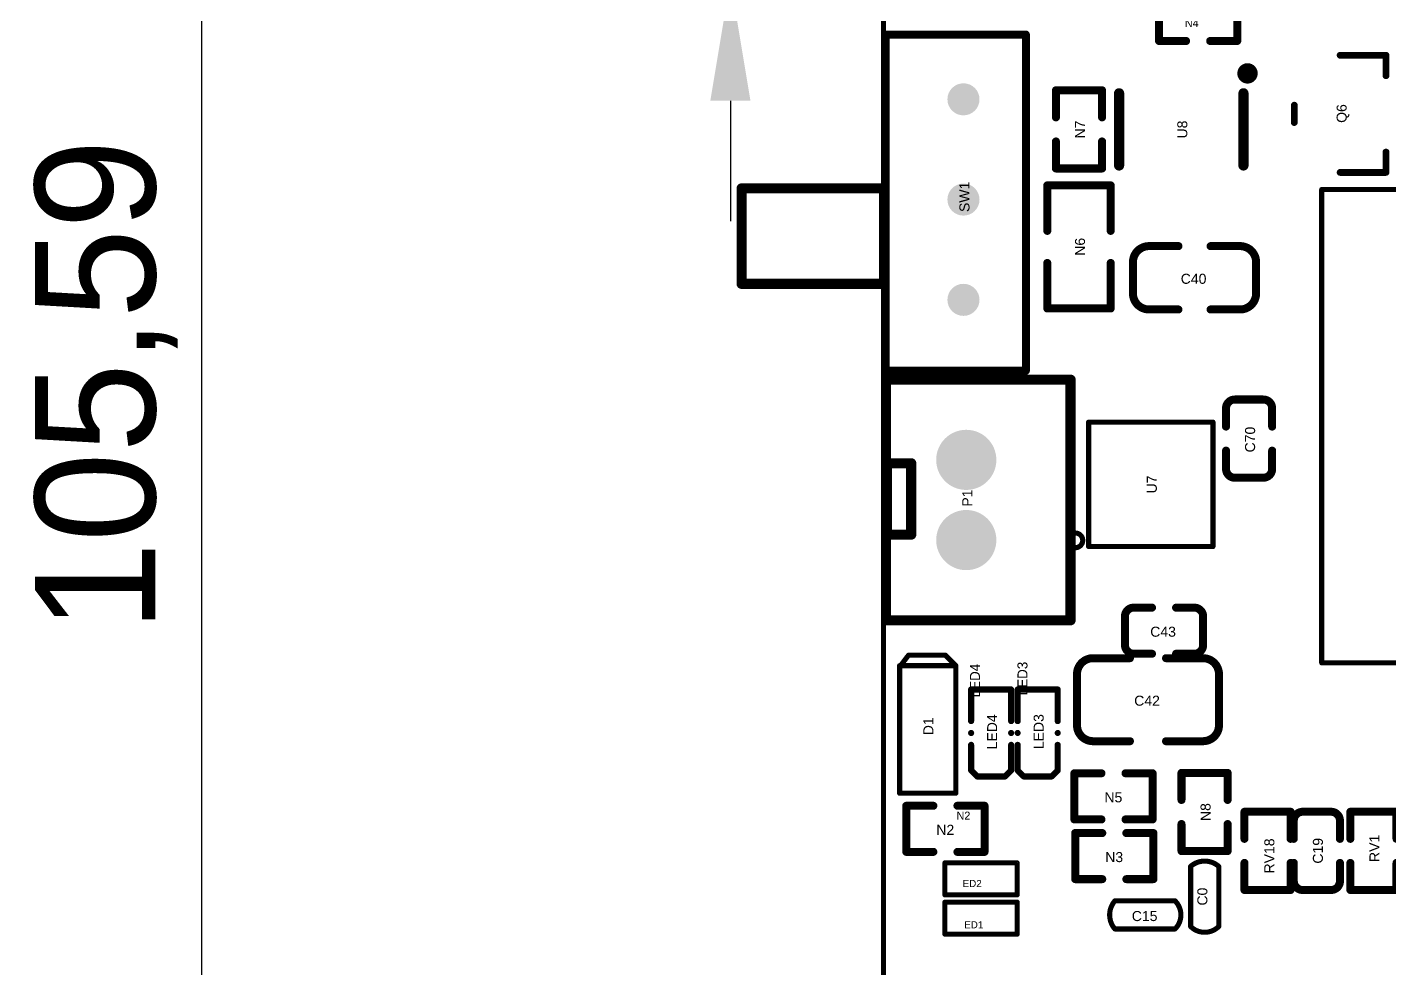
# Model space of a CAD drawing. Header units: millimetres. Extents: x -17 to 54, y -8 to 140.
# Drawn here: x -16.53 to 17.44, y 46.45 to 69.93 of the extents above; entities that cross this region are included whole.
import ezdxf

# ---------------------------------------------------------------- set-up
doc = ezdxf.new("R2010")
doc.units = ezdxf.units.MM
for name, color, linetype in [('KeepOutLayer', 6, 'Continuous'), ('MultiLayer', 9, 'Continuous'), ('PadHoleLayer', 156, 'Continuous'), ('TopOverlay', 2, 'Continuous')]:
    doc.layers.add(name, color=color, linetype=linetype)
doc.styles.add('Arial', font='arial.ttf', dxfattribs={"height": 0.2})
doc.dimstyles.new('ISO-25', dxfattribs={"dimtxt": 3, "dimasz": 3, "dimexe": 1.25, "dimexo": 0.625, "dimtad": 1, "dimtxsty": 'Standard', "dimcen": 2.5, "dimclrd": 3, "dimclre": 3, "dimclrt": 3, "dimadec": 0, "dimazin": 0, "dimtfac": 1, "dimtmove": 0, "dimatfit": 3, "dimfxl": 1, "dimarcsym": 0})

# ---------------------------------------------------------------- blocks, each defined once
blk = doc.blocks.new('SOT_23_6_L2_9_W1_6_P0_95_LS2_8_BR_10')
at = {"layer": 'TopOverlay', "const_width": 0.254}
for points in [[(-0.9, 1.55), (0.9, 1.55)], [(-0.9, -1.55), (0.9, -1.55)]]:
    blk.add_lwpolyline(points, dxfattribs=at)
at = {"layer": 'TopOverlay'}
for points, const_width in [([(-0.963, 1.55, 1), (-0.836, 1.55, 1)], 0.127), ([(0.837, 1.55, 1), (0.964, 1.55, 1)], 0.127), ([(-0.963, -1.55, 1), (-0.836, -1.55, 1)], 0.127), ([(0.837, -1.55, 1), (0.964, -1.55, 1)], 0.127), ([(1.524, -1.651, 1), (1.27, -1.651, 1)], 0.254), ([(1.206, -1.651, 1), (1.333, -1.651, 1)], 0.127), ([(1.46, -1.651, 1), (1.587, -1.651, 1)], 0.127)]:
    blk.add_lwpolyline(points, format="xyb", close=True, dxfattribs=dict(at, const_width=const_width))
blk = doc.blocks.new('DFN_8_11')
at = {"layer": 'TopOverlay'}
for points, const_width in [([(-1.214, 1.88, 1), (-1.58, 1.88, 1)], 0.127), ([(-1.612, 1.88, 1), (-1.548, 1.88, 1)], 0.0635), ([(-1.246, 1.88, 1), (-1.182, 1.88, 1)], 0.0635), ([(-1.582, 1.55, 1), (-1.518, 1.55, 1)], 0.0635), ([(-1.582, 1.55, 1), (-1.518, 1.55, 1)], 0.0635), ([(1.518, 1.55, 1), (1.582, 1.55, 1)], 0.0635), ([(1.518, 1.55, 1), (1.582, 1.55, 1)], 0.0635), ([(-1.582, -1.55, 1), (-1.518, -1.55, 1)], 0.0635), ([(-1.582, -1.55, 1), (-1.518, -1.55, 1)], 0.0635), ([(1.518, -1.55, 1), (1.582, -1.55, 1)], 0.0635), ([(1.518, -1.55, 1), (1.582, -1.55, 1)], 0.0635)]:
    blk.add_lwpolyline(points, format="xyb", close=True, dxfattribs=dict(at, const_width=const_width))
at = {"layer": 'TopOverlay', "const_width": 0.127}
for points in [[(-1.55, 1.55), (1.55, 1.55)], [(-1.55, 1.55), (-1.55, -1.55)], [(1.55, 1.55), (1.55, -1.55)], [(-1.55, -1.55), (1.55, -1.55)]]:
    blk.add_lwpolyline(points, dxfattribs=at)
blk = doc.blocks.new('MICRO_SIM_12')
at = {"layer": 'TopOverlay', "const_width": 0.127}
for points in [[(-5.9, 0), (-5.9, -14.097)], [(-5.9, 0), (5.9, 0)], [(5.9, 0), (5.9, -14.097)], [(5.842, -11.887), (3.734, -13.995)], [(5.842, -11.887), (5.842, -13.995)], [(-5.9, -14.097), (5.9, -14.097)], [(3.734, -13.995), (5.842, -13.995)]]:
    blk.add_lwpolyline(points, dxfattribs=at)
at = {"layer": 'TopOverlay', "const_width": 0.0635}
for points in [[(-5.932, 0, 1), (-5.868, 0, 1)], [(-5.932, 0, 1), (-5.868, 0, 1)], [(5.868, 0, 1), (5.932, 0, 1)], [(5.868, 0, 1), (5.932, 0, 1)], [(5.81, -11.887, 1), (5.874, -11.887, 1)], [(5.81, -11.887, 1), (5.874, -11.887, 1)], [(-5.932, -14.097, 1), (-5.868, -14.097, 1)], [(-5.932, -14.097, 1), (-5.868, -14.097, 1)], [(3.702, -13.995, 1), (3.766, -13.995, 1)], [(3.702, -13.995, 1), (3.766, -13.995, 1)], [(5.81, -13.995, 1), (5.874, -13.995, 1)], [(5.81, -13.995, 1), (5.874, -13.995, 1)], [(5.868, -14.097, 1), (5.932, -14.097, 1)], [(5.868, -14.097, 1), (5.932, -14.097, 1)]]:
    blk.add_lwpolyline(points, format="xyb", close=True, dxfattribs=at)
blk = doc.blocks.new('SK3_3_21')
at = {"layer": 'PadHoleLayer'}
h = blk.add_hatch(color=156, dxfattribs=at)
edge = h.paths.add_edge_path()
edge.add_arc((-2.5, 0), 0.4, 0, 360)
h = blk.add_hatch(color=156, dxfattribs=at)
edge = h.paths.add_edge_path()
edge.add_arc((0, 0), 0.4, 0, 360)
h = blk.add_hatch(color=156, dxfattribs=at)
edge = h.paths.add_edge_path()
edge.add_arc((2.5, 0), 0.4, 0, 360)
at = {"layer": 'TopOverlay'}
for points, const_width in [([(-2.1, 5.53), (-2.1, 1.98)], 0.254), ([(-2.1, 5.53), (0.28, 5.53)], 0.254), ([(0.28, 5.53), (0.28, 1.98)], 0.254), ([(-4.267, 1.94), (4.115, 1.94)], 0.2), ([(-4.267, 1.94), (-4.267, -1.556)], 0.2), ([(-2.1, 1.98), (0.28, 1.98)], 0.254), ([(4.115, 1.94), (4.115, -1.556)], 0.2), ([(-4.267, -1.556), (4.115, -1.556)], 0.2)]:
    blk.add_lwpolyline(points, dxfattribs=dict(at, const_width=const_width))
for points, const_width in [([(-2.164, 5.53, 1), (-2.037, 5.53, 1)], 0.127), ([(-2.164, 5.53, 1), (-2.037, 5.53, 1)], 0.127), ([(0.216, 5.53, 1), (0.343, 5.53, 1)], 0.127), ([(0.216, 5.53, 1), (0.343, 5.53, 1)], 0.127), ([(-4.317, 1.94, 1), (-4.217, 1.94, 1)], 0.1), ([(-4.317, 1.94, 1), (-4.217, 1.94, 1)], 0.1), ([(-2.164, 1.98, 1), (-2.037, 1.98, 1)], 0.127), ([(-2.164, 1.98, 1), (-2.037, 1.98, 1)], 0.127), ([(0.216, 1.98, 1), (0.343, 1.98, 1)], 0.127), ([(0.216, 1.98, 1), (0.343, 1.98, 1)], 0.127), ([(4.065, 1.94, 1), (4.165, 1.94, 1)], 0.1), ([(4.065, 1.94, 1), (4.165, 1.94, 1)], 0.1), ([(-4.317, -1.556, 1), (-4.217, -1.556, 1)], 0.1), ([(-4.317, -1.556, 1), (-4.217, -1.556, 1)], 0.1), ([(4.065, -1.556, 1), (4.165, -1.556, 1)], 0.1), ([(4.065, -1.556, 1), (4.165, -1.556, 1)], 0.1)]:
    blk.add_lwpolyline(points, format="xyb", close=True, dxfattribs=dict(at, const_width=const_width))
blk = doc.blocks.new('LC_0402_R_39')
at = {"layer": 'TopOverlay', "const_width": 0.2}
for points in [[(-0.3, 0.575), (-0.975, 0.575)], [(-0.975, -0.575), (-0.975, 0.575)], [(0.975, 0.575), (0.3, 0.575)], [(0.975, -0.575), (0.975, 0.575)], [(-0.3, -0.575), (-0.975, -0.575)], [(0.975, -0.575), (0.3, -0.575)]]:
    blk.add_lwpolyline(points, dxfattribs=at)
at = {"layer": 'TopOverlay', "const_width": 0.1}
for points in [[(-1.025, 0.575, 1), (-0.925, 0.575, 1)], [(-1.025, 0.575, 1), (-0.925, 0.575, 1)], [(-0.35, 0.575, 1), (-0.25, 0.575, 1)], [(0.25, 0.575, 1), (0.35, 0.575, 1)], [(0.925, 0.575, 1), (1.025, 0.575, 1)], [(0.925, 0.575, 1), (1.025, 0.575, 1)], [(-1.025, -0.575, 1), (-0.925, -0.575, 1)], [(-1.025, -0.575, 1), (-0.925, -0.575, 1)], [(-0.35, -0.575, 1), (-0.25, -0.575, 1)], [(0.25, -0.575, 1), (0.35, -0.575, 1)], [(0.925, -0.575, 1), (1.025, -0.575, 1)], [(0.925, -0.575, 1), (1.025, -0.575, 1)]]:
    blk.add_lwpolyline(points, format="xyb", close=True, dxfattribs=at)
blk = doc.blocks.new('LC_0402_R_45')
at = {"layer": 'TopOverlay', "const_width": 0.2}
for points in [[(-0.3, 0.575), (-0.975, 0.575)], [(-0.975, -0.575), (-0.975, 0.575)], [(0.975, 0.575), (0.3, 0.575)], [(0.975, -0.575), (0.975, 0.575)], [(-0.3, -0.575), (-0.975, -0.575)], [(0.975, -0.575), (0.3, -0.575)]]:
    blk.add_lwpolyline(points, dxfattribs=at)
at = {"layer": 'TopOverlay', "const_width": 0.1}
for points in [[(-1.025, 0.575, 1), (-0.925, 0.575, 1)], [(-1.025, 0.575, 1), (-0.925, 0.575, 1)], [(-0.35, 0.575, 1), (-0.25, 0.575, 1)], [(0.25, 0.575, 1), (0.35, 0.575, 1)], [(0.925, 0.575, 1), (1.025, 0.575, 1)], [(0.925, 0.575, 1), (1.025, 0.575, 1)], [(-1.025, -0.575, 1), (-0.925, -0.575, 1)], [(-1.025, -0.575, 1), (-0.925, -0.575, 1)], [(-0.35, -0.575, 1), (-0.25, -0.575, 1)], [(0.25, -0.575, 1), (0.35, -0.575, 1)], [(0.925, -0.575, 1), (1.025, -0.575, 1)], [(0.925, -0.575, 1), (1.025, -0.575, 1)]]:
    blk.add_lwpolyline(points, format="xyb", close=True, dxfattribs=at)
blk = doc.blocks.new('SOT_23___GDS_68')
at = {"layer": 'TopOverlay', "const_width": 0.17}
for points in [[(-0.95, 1.143), (-1.458, 1.143)], [(-1.458, 0), (-1.458, 1.143)], [(1.463, 1.143), (0.955, 1.143)], [(1.463, 0), (1.463, 1.143)], [(0.218, -1.143), (-0.213, -1.143)]]:
    blk.add_lwpolyline(points, dxfattribs=at)
at = {"layer": 'TopOverlay', "const_width": 0.085}
for points in [[(-1.501, 1.143, 1), (-1.416, 1.143, 1)], [(-1.501, 1.143, 1), (-1.416, 1.143, 1)], [(-0.993, 1.143, 1), (-0.908, 1.143, 1)], [(0.912, 1.143, 1), (0.997, 1.143, 1)], [(1.42, 1.143, 1), (1.505, 1.143, 1)], [(1.42, 1.143, 1), (1.505, 1.143, 1)], [(-1.501, 0, 1), (-1.416, 0, 1)], [(1.42, 0, 1), (1.505, 0, 1)], [(-0.256, -1.143, 1), (-0.171, -1.143, 1)], [(0.176, -1.143, 1), (0.261, -1.143, 1)]]:
    blk.add_lwpolyline(points, format="xyb", close=True, dxfattribs=at)
blk = doc.blocks.new('2PIN_2_0_76')
at = {"layer": 'MultiLayer'}
h = blk.add_hatch(color=9, dxfattribs=at)
edge = h.paths.add_edge_path()
edge.add_arc((-1, 0), 0.75, 0, 360)
h = blk.add_hatch(color=9, dxfattribs=at)
edge = h.paths.add_edge_path()
edge.add_arc((1, 0), 0.75, 0, 360)
at = {"layer": 'PadHoleLayer'}
h = blk.add_hatch(color=156, dxfattribs=at)
edge = h.paths.add_edge_path()
edge.add_arc((-1, 0), 0.445, 0, 360)
h = blk.add_hatch(color=156, dxfattribs=at)
edge = h.paths.add_edge_path()
edge.add_arc((1, 0), 0.445, 0, 360)
at = {"layer": 'TopOverlay', "const_width": 0.254}
for points in [[(-3, -2), (-3, 2.6)], [(3, 2.6), (-3, 2.6)], [(3, -2), (3, 2.6)], [(-0.914, -1.981), (-0.914, -1.372)], [(0.864, -1.372), (-0.914, -1.372)], [(0.864, -1.981), (0.864, -1.372)], [(3, -2), (-3, -2)], [(0.864, -1.981), (-0.914, -1.981)]]:
    blk.add_lwpolyline(points, dxfattribs=at)
at = {"layer": 'TopOverlay', "const_width": 0.127}
for points in [[(-3.063, 2.6, 1), (-2.936, 2.6, 1)], [(-3.063, 2.6, 1), (-2.936, 2.6, 1)], [(2.936, 2.6, 1), (3.063, 2.6, 1)], [(2.936, 2.6, 1), (3.063, 2.6, 1)], [(-0.978, -1.372, 1), (-0.851, -1.372, 1)], [(-0.978, -1.372, 1), (-0.851, -1.372, 1)], [(0.8, -1.372, 1), (0.927, -1.372, 1)], [(0.8, -1.372, 1), (0.927, -1.372, 1)], [(-3.063, -2, 1), (-2.936, -2, 1)], [(-3.063, -2, 1), (-2.936, -2, 1)], [(-0.978, -1.981, 1), (-0.851, -1.981, 1)], [(-0.978, -1.981, 1), (-0.851, -1.981, 1)], [(0.8, -1.981, 1), (0.927, -1.981, 1)], [(0.8, -1.981, 1), (0.927, -1.981, 1)], [(2.936, -2, 1), (3.063, -2, 1)], [(2.936, -2, 1), (3.063, -2, 1)]]:
    blk.add_lwpolyline(points, format="xyb", close=True, dxfattribs=at)
blk = doc.blocks.new('LC_0402_R_77')
at = {"layer": 'TopOverlay', "const_width": 0.2}
for points in [[(-0.975, 0.575), (-0.3, 0.575)], [(-0.975, 0.575), (-0.975, -0.575)], [(0.3, 0.575), (0.975, 0.575)], [(0.975, 0.575), (0.975, -0.575)], [(-0.975, -0.575), (-0.3, -0.575)], [(0.3, -0.575), (0.975, -0.575)]]:
    blk.add_lwpolyline(points, dxfattribs=at)
at = {"layer": 'TopOverlay', "const_width": 0.1}
for points in [[(-1.025, 0.575, 1), (-0.925, 0.575, 1)], [(-1.025, 0.575, 1), (-0.925, 0.575, 1)], [(-0.35, 0.575, 1), (-0.25, 0.575, 1)], [(0.25, 0.575, 1), (0.35, 0.575, 1)], [(0.925, 0.575, 1), (1.025, 0.575, 1)], [(0.925, 0.575, 1), (1.025, 0.575, 1)], [(-1.025, -0.575, 1), (-0.925, -0.575, 1)], [(-1.025, -0.575, 1), (-0.925, -0.575, 1)], [(-0.35, -0.575, 1), (-0.25, -0.575, 1)], [(0.25, -0.575, 1), (0.35, -0.575, 1)], [(0.925, -0.575, 1), (1.025, -0.575, 1)], [(0.925, -0.575, 1), (1.025, -0.575, 1)]]:
    blk.add_lwpolyline(points, format="xyb", close=True, dxfattribs=at)
blk = doc.blocks.new('LC_0402_R_78')
at = {"layer": 'TopOverlay', "const_width": 0.2}
for points in [[(-0.3, 0.575), (-0.975, 0.575)], [(-0.975, -0.575), (-0.975, 0.575)], [(0.975, 0.575), (0.3, 0.575)], [(0.975, -0.575), (0.975, 0.575)], [(-0.3, -0.575), (-0.975, -0.575)], [(0.975, -0.575), (0.3, -0.575)]]:
    blk.add_lwpolyline(points, dxfattribs=at)
at = {"layer": 'TopOverlay', "const_width": 0.1}
for points in [[(-1.025, 0.575, 1), (-0.925, 0.575, 1)], [(-1.025, 0.575, 1), (-0.925, 0.575, 1)], [(-0.35, 0.575, 1), (-0.25, 0.575, 1)], [(0.25, 0.575, 1), (0.35, 0.575, 1)], [(0.925, 0.575, 1), (1.025, 0.575, 1)], [(0.925, 0.575, 1), (1.025, 0.575, 1)], [(-1.025, -0.575, 1), (-0.925, -0.575, 1)], [(-1.025, -0.575, 1), (-0.925, -0.575, 1)], [(-0.35, -0.575, 1), (-0.25, -0.575, 1)], [(0.25, -0.575, 1), (0.35, -0.575, 1)], [(0.925, -0.575, 1), (1.025, -0.575, 1)], [(0.925, -0.575, 1), (1.025, -0.575, 1)]]:
    blk.add_lwpolyline(points, format="xyb", close=True, dxfattribs=at)
blk = doc.blocks.new('LC_0603_R_79')
at = {"layer": 'TopOverlay', "const_width": 0.2}
for points in [[(-1.535, 0.79), (-0.4, 0.79)], [(-1.535, 0.79), (-1.535, -0.79)], [(0.4, 0.79), (1.535, 0.79)], [(1.535, 0.79), (1.535, -0.79)], [(-1.535, -0.79), (-0.4, -0.79)], [(0.4, -0.79), (1.535, -0.79)]]:
    blk.add_lwpolyline(points, dxfattribs=at)
at = {"layer": 'TopOverlay', "const_width": 0.1}
for points in [[(-1.585, 0.79, 1), (-1.485, 0.79, 1)], [(-1.585, 0.79, 1), (-1.485, 0.79, 1)], [(-0.45, 0.79, 1), (-0.35, 0.79, 1)], [(0.35, 0.79, 1), (0.45, 0.79, 1)], [(1.485, 0.79, 1), (1.585, 0.79, 1)], [(1.485, 0.79, 1), (1.585, 0.79, 1)], [(-1.585, -0.79, 1), (-1.485, -0.79, 1)], [(-1.585, -0.79, 1), (-1.485, -0.79, 1)], [(-0.45, -0.79, 1), (-0.35, -0.79, 1)], [(0.35, -0.79, 1), (0.45, -0.79, 1)], [(1.485, -0.79, 1), (1.585, -0.79, 1)], [(1.485, -0.79, 1), (1.585, -0.79, 1)]]:
    blk.add_lwpolyline(points, format="xyb", close=True, dxfattribs=at)
blk = doc.blocks.new('LC_0402_R_80')
at = {"layer": 'TopOverlay', "const_width": 0.2}
for points in [[(-0.3, 0.575), (-0.975, 0.575)], [(-0.975, 0.575), (-0.975, -0.575)], [(0.975, 0.575), (0.3, 0.575)], [(0.975, 0.575), (0.975, -0.575)], [(-0.3, -0.575), (-0.975, -0.575)], [(0.975, -0.575), (0.3, -0.575)]]:
    blk.add_lwpolyline(points, dxfattribs=at)
at = {"layer": 'TopOverlay', "const_width": 0.1}
for points in [[(-1.025, 0.575, 1), (-0.925, 0.575, 1)], [(-1.025, 0.575, 1), (-0.925, 0.575, 1)], [(-0.35, 0.575, 1), (-0.25, 0.575, 1)], [(0.25, 0.575, 1), (0.35, 0.575, 1)], [(0.925, 0.575, 1), (1.025, 0.575, 1)], [(0.925, 0.575, 1), (1.025, 0.575, 1)], [(-1.025, -0.575, 1), (-0.925, -0.575, 1)], [(-1.025, -0.575, 1), (-0.925, -0.575, 1)], [(-0.35, -0.575, 1), (-0.25, -0.575, 1)], [(0.25, -0.575, 1), (0.35, -0.575, 1)], [(0.925, -0.575, 1), (1.025, -0.575, 1)], [(0.925, -0.575, 1), (1.025, -0.575, 1)]]:
    blk.add_lwpolyline(points, format="xyb", close=True, dxfattribs=at)
blk = doc.blocks.new('LC_0402_R_81')
at = {"layer": 'TopOverlay', "const_width": 0.2}
for points in [[(-0.3, 0.575), (-0.975, 0.575)], [(-0.975, 0.575), (-0.975, -0.575)], [(0.975, 0.575), (0.3, 0.575)], [(0.975, 0.575), (0.975, -0.575)], [(-0.3, -0.575), (-0.975, -0.575)], [(0.975, -0.575), (0.3, -0.575)]]:
    blk.add_lwpolyline(points, dxfattribs=at)
at = {"layer": 'TopOverlay', "const_width": 0.1}
for points in [[(-1.025, 0.575, 1), (-0.925, 0.575, 1)], [(-1.025, 0.575, 1), (-0.925, 0.575, 1)], [(-0.35, 0.575, 1), (-0.25, 0.575, 1)], [(0.25, 0.575, 1), (0.35, 0.575, 1)], [(0.925, 0.575, 1), (1.025, 0.575, 1)], [(0.925, 0.575, 1), (1.025, 0.575, 1)], [(-1.025, -0.575, 1), (-0.925, -0.575, 1)], [(-1.025, -0.575, 1), (-0.925, -0.575, 1)], [(-0.35, -0.575, 1), (-0.25, -0.575, 1)], [(0.25, -0.575, 1), (0.35, -0.575, 1)], [(0.925, -0.575, 1), (1.025, -0.575, 1)], [(0.925, -0.575, 1), (1.025, -0.575, 1)]]:
    blk.add_lwpolyline(points, format="xyb", close=True, dxfattribs=at)
at = {"layer": 'TopOverlay'}
blk.add_text('N4', height=0.2, rotation=180, dxfattribs=at).set_placement((0.33, 0.229))
blk = doc.blocks.new('LC_0402_R_82')
at = {"layer": 'TopOverlay', "const_width": 0.2}
for points in [[(-0.3, 0.575), (-0.975, 0.575)], [(-0.975, 0.575), (-0.975, -0.575)], [(0.975, 0.575), (0.3, 0.575)], [(0.975, 0.575), (0.975, -0.575)], [(-0.3, -0.575), (-0.975, -0.575)], [(0.975, -0.575), (0.3, -0.575)]]:
    blk.add_lwpolyline(points, dxfattribs=at)
at = {"layer": 'TopOverlay', "const_width": 0.1}
for points in [[(-1.025, 0.575, 1), (-0.925, 0.575, 1)], [(-1.025, 0.575, 1), (-0.925, 0.575, 1)], [(-0.35, 0.575, 1), (-0.25, 0.575, 1)], [(0.25, 0.575, 1), (0.35, 0.575, 1)], [(0.925, 0.575, 1), (1.025, 0.575, 1)], [(0.925, 0.575, 1), (1.025, 0.575, 1)], [(-1.025, -0.575, 1), (-0.925, -0.575, 1)], [(-1.025, -0.575, 1), (-0.925, -0.575, 1)], [(-0.35, -0.575, 1), (-0.25, -0.575, 1)], [(0.25, -0.575, 1), (0.35, -0.575, 1)], [(0.925, -0.575, 1), (1.025, -0.575, 1)], [(0.925, -0.575, 1), (1.025, -0.575, 1)]]:
    blk.add_lwpolyline(points, format="xyb", close=True, dxfattribs=at)
blk = doc.blocks.new('LC_0402_R_83')
at = {"layer": 'TopOverlay', "const_width": 0.2}
for points in [[(-0.3, 0.575), (-0.975, 0.575)], [(-0.975, 0.575), (-0.975, -0.575)], [(0.975, 0.575), (0.3, 0.575)], [(0.975, 0.575), (0.975, -0.575)], [(-0.3, -0.575), (-0.975, -0.575)], [(0.975, -0.575), (0.3, -0.575)]]:
    blk.add_lwpolyline(points, dxfattribs=at)
at = {"layer": 'TopOverlay', "const_width": 0.1}
for points in [[(-1.025, 0.575, 1), (-0.925, 0.575, 1)], [(-1.025, 0.575, 1), (-0.925, 0.575, 1)], [(-0.35, 0.575, 1), (-0.25, 0.575, 1)], [(0.25, 0.575, 1), (0.35, 0.575, 1)], [(0.925, 0.575, 1), (1.025, 0.575, 1)], [(0.925, 0.575, 1), (1.025, 0.575, 1)], [(-1.025, -0.575, 1), (-0.925, -0.575, 1)], [(-1.025, -0.575, 1), (-0.925, -0.575, 1)], [(-0.35, -0.575, 1), (-0.25, -0.575, 1)], [(0.25, -0.575, 1), (0.35, -0.575, 1)], [(0.925, -0.575, 1), (1.025, -0.575, 1)], [(0.925, -0.575, 1), (1.025, -0.575, 1)]]:
    blk.add_lwpolyline(points, format="xyb", close=True, dxfattribs=at)
at = {"layer": 'TopOverlay'}
blk.add_text('N2', height=0.2, rotation=180, dxfattribs=at).set_placement((-0.279, -0.229))
blk = doc.blocks.new('LED0402_RD_88')
at = {"layer": 'TopOverlay', "const_width": 0.152}
for points in [[(-0.933, 0.499), (-1.085, 0.346)], [(-1.085, 0.346), (-1.085, -0.346)], [(-0.933, 0.499), (-0.296, 0.499)], [(0.296, 0.499), (1.085, 0.499)], [(1.085, 0.499), (1.085, -0.499)], [(-1.085, -0.346), (-0.933, -0.499)], [(-0.933, -0.499), (-0.296, -0.499)], [(0.296, -0.499), (1.085, -0.499)]]:
    blk.add_lwpolyline(points, dxfattribs=at)
at = {"layer": 'TopOverlay'}
for points, const_width in [([(-1.123, 0.346, 1), (-1.047, 0.346, 1)], 0.0762), ([(-1.123, 0.346, 1), (-1.047, 0.346, 1)], 0.0762), ([(-0.971, 0.499, 1), (-0.895, 0.499, 1)], 0.0762), ([(-0.971, 0.499, 1), (-0.895, 0.499, 1)], 0.0762), ([(-0.334, 0.499, 1), (-0.258, 0.499, 1)], 0.0762), ([(0.038, 0.499, 1), (-0.038, 0.499, 1)], 0.0762), ([(-0.057, 0.499, 1), (-0.019, 0.499, 1)], 0.0381), ([(0.019, 0.499, 1), (0.057, 0.499, 1)], 0.0381), ([(0.258, 0.499, 1), (0.334, 0.499, 1)], 0.0762), ([(1.047, 0.499, 1), (1.123, 0.499, 1)], 0.0762), ([(1.047, 0.499, 1), (1.123, 0.499, 1)], 0.0762), ([(-1.123, -0.346, 1), (-1.047, -0.346, 1)], 0.0762), ([(-1.123, -0.346, 1), (-1.047, -0.346, 1)], 0.0762), ([(-0.971, -0.499, 1), (-0.895, -0.499, 1)], 0.0762), ([(-0.971, -0.499, 1), (-0.895, -0.499, 1)], 0.0762), ([(-0.334, -0.499, 1), (-0.258, -0.499, 1)], 0.0762), ([(0.038, -0.499, 1), (-0.038, -0.499, 1)], 0.0762), ([(-0.057, -0.499, 1), (-0.019, -0.499, 1)], 0.0381), ([(0.019, -0.499, 1), (0.057, -0.499, 1)], 0.0381), ([(0.258, -0.499, 1), (0.334, -0.499, 1)], 0.0762), ([(1.047, -0.499, 1), (1.123, -0.499, 1)], 0.0762), ([(1.047, -0.499, 1), (1.123, -0.499, 1)], 0.0762)]:
    blk.add_lwpolyline(points, format="xyb", close=True, dxfattribs=dict(at, const_width=const_width))
blk.add_text('LED4', height=0.25, dxfattribs=at).set_placement((0.889, 0.279))
blk = doc.blocks.new('LED0402_RD_89')
at = {"layer": 'TopOverlay', "const_width": 0.152}
for points in [[(-0.933, 0.499), (-1.085, 0.346)], [(-1.085, 0.346), (-1.085, -0.346)], [(-0.933, 0.499), (-0.296, 0.499)], [(0.296, 0.499), (1.085, 0.499)], [(1.085, 0.499), (1.085, -0.499)], [(-1.085, -0.346), (-0.933, -0.499)], [(-0.933, -0.499), (-0.296, -0.499)], [(0.296, -0.499), (1.085, -0.499)]]:
    blk.add_lwpolyline(points, dxfattribs=at)
at = {"layer": 'TopOverlay'}
for points, const_width in [([(-1.123, 0.346, 1), (-1.047, 0.346, 1)], 0.0762), ([(-1.123, 0.346, 1), (-1.047, 0.346, 1)], 0.0762), ([(-0.971, 0.499, 1), (-0.895, 0.499, 1)], 0.0762), ([(-0.971, 0.499, 1), (-0.895, 0.499, 1)], 0.0762), ([(-0.334, 0.499, 1), (-0.258, 0.499, 1)], 0.0762), ([(0.038, 0.499, 1), (-0.038, 0.499, 1)], 0.0762), ([(-0.057, 0.499, 1), (-0.019, 0.499, 1)], 0.0381), ([(0.019, 0.499, 1), (0.057, 0.499, 1)], 0.0381), ([(0.258, 0.499, 1), (0.334, 0.499, 1)], 0.0762), ([(1.047, 0.499, 1), (1.123, 0.499, 1)], 0.0762), ([(1.047, 0.499, 1), (1.123, 0.499, 1)], 0.0762), ([(-1.123, -0.346, 1), (-1.047, -0.346, 1)], 0.0762), ([(-1.123, -0.346, 1), (-1.047, -0.346, 1)], 0.0762), ([(-0.971, -0.499, 1), (-0.895, -0.499, 1)], 0.0762), ([(-0.971, -0.499, 1), (-0.895, -0.499, 1)], 0.0762), ([(-0.334, -0.499, 1), (-0.258, -0.499, 1)], 0.0762), ([(0.038, -0.499, 1), (-0.038, -0.499, 1)], 0.0762), ([(-0.057, -0.499, 1), (-0.019, -0.499, 1)], 0.0381), ([(0.019, -0.499, 1), (0.057, -0.499, 1)], 0.0381), ([(0.258, -0.499, 1), (0.334, -0.499, 1)], 0.0762), ([(1.047, -0.499, 1), (1.123, -0.499, 1)], 0.0762), ([(1.047, -0.499, 1), (1.123, -0.499, 1)], 0.0762)]:
    blk.add_lwpolyline(points, format="xyb", close=True, dxfattribs=dict(at, const_width=const_width))
blk.add_text('LED3', height=0.25, dxfattribs=at).set_placement((0.94, 0.254))
blk = doc.blocks.new('R0402_101')
at = {"layer": 'TopOverlay', "const_width": 0.127}
for points in [[(-0.898, 0.408), (-0.898, -0.392)], [(0.902, 0.408), (-0.898, 0.408)], [(0.902, 0.408), (0.902, -0.392)], [(0.902, -0.392), (-0.898, -0.392)]]:
    blk.add_lwpolyline(points, dxfattribs=at)
at = {"layer": 'TopOverlay', "const_width": 0.0635}
for points in [[(-0.93, 0.408, 1), (-0.867, 0.408, 1)], [(-0.93, 0.408, 1), (-0.867, 0.408, 1)], [(0.87, 0.408, 1), (0.933, 0.408, 1)], [(0.87, 0.408, 1), (0.933, 0.408, 1)], [(-0.93, -0.392, 1), (-0.867, -0.392, 1)], [(-0.93, -0.392, 1), (-0.867, -0.392, 1)], [(0.87, -0.392, 1), (0.933, -0.392, 1)], [(0.87, -0.392, 1), (0.933, -0.392, 1)]]:
    blk.add_lwpolyline(points, format="xyb", close=True, dxfattribs=at)
blk = doc.blocks.new('R0402_102')
at = {"layer": 'TopOverlay', "const_width": 0.127}
for points in [[(-0.898, 0.408), (-0.898, -0.392)], [(0.902, 0.408), (-0.898, 0.408)], [(0.902, 0.408), (0.902, -0.392)], [(0.902, -0.392), (-0.898, -0.392)]]:
    blk.add_lwpolyline(points, dxfattribs=at)
at = {"layer": 'TopOverlay', "const_width": 0.0635}
for points in [[(-0.93, 0.408, 1), (-0.867, 0.408, 1)], [(-0.93, 0.408, 1), (-0.867, 0.408, 1)], [(0.87, 0.408, 1), (0.933, 0.408, 1)], [(0.87, 0.408, 1), (0.933, 0.408, 1)], [(-0.93, -0.392, 1), (-0.867, -0.392, 1)], [(-0.93, -0.392, 1), (-0.867, -0.392, 1)], [(0.87, -0.392, 1), (0.933, -0.392, 1)], [(0.87, -0.392, 1), (0.933, -0.392, 1)]]:
    blk.add_lwpolyline(points, format="xyb", close=True, dxfattribs=at)
blk = doc.blocks.new('SOD323_113')
at = {"layer": 'TopOverlay', "const_width": 0.127}
for points in [[(-1.612, 0.691), (-1.612, -0.709)], [(-1.612, 0.691), (1.538, 0.691)], [(1.538, 0.691), (1.828, 0.471)], [(1.568, 0.693), (1.568, -0.699)], [(1.828, 0.471), (1.828, -0.449)], [(-1.612, -0.709), (1.568, -0.709)], [(1.828, -0.449), (1.568, -0.709)]]:
    blk.add_lwpolyline(points, dxfattribs=at)
at = {"layer": 'TopOverlay', "const_width": 0.0635}
for points in [[(-1.644, 0.691, 1), (-1.58, 0.691, 1)], [(-1.644, 0.691, 1), (-1.58, 0.691, 1)], [(1.506, 0.691, 1), (1.57, 0.691, 1)], [(1.506, 0.691, 1), (1.57, 0.691, 1)], [(1.536, 0.693, 1), (1.6, 0.693, 1)], [(1.796, 0.471, 1), (1.86, 0.471, 1)], [(1.796, 0.471, 1), (1.86, 0.471, 1)], [(-1.644, -0.709, 1), (-1.58, -0.709, 1)], [(-1.644, -0.709, 1), (-1.58, -0.709, 1)], [(1.536, -0.699, 1), (1.6, -0.699, 1)], [(1.536, -0.709, 1), (1.6, -0.709, 1)], [(1.536, -0.709, 1), (1.6, -0.709, 1)], [(1.796, -0.449, 1), (1.86, -0.449, 1)], [(1.796, -0.449, 1), (1.86, -0.449, 1)]]:
    blk.add_lwpolyline(points, format="xyb", close=True, dxfattribs=at)
blk = doc.blocks.new('LC_0402_C_131')
at = {"layer": 'TopOverlay', "const_width": 0.2}
for points in [[(-0.975, 0.355, -0.414214), (-0.755, 0.575)], [(0.755, 0.575, -0.414214), (0.975, 0.355)], [(-0.755, -0.575, -0.414214), (-0.975, -0.355)], [(0.975, -0.355, -0.414214), (0.755, -0.575)]]:
    blk.add_lwpolyline(points, format="xyb", dxfattribs=at)
for points in [[(-0.975, -0.355), (-0.975, 0.355)], [(-0.3, 0.575), (-0.755, 0.575)], [(0.755, 0.575), (0.3, 0.575)], [(0.975, -0.355), (0.975, 0.355)], [(-0.3, -0.575), (-0.755, -0.575)], [(0.755, -0.575), (0.3, -0.575)]]:
    blk.add_lwpolyline(points, dxfattribs=at)
at = {"layer": 'TopOverlay', "const_width": 0.1}
for points in [[(-1.025, 0.355, 1), (-0.925, 0.355, 1)], [(-1.025, 0.355, 1), (-0.925, 0.355, 1)], [(-0.805, 0.575, 1), (-0.705, 0.575, 1)], [(-0.805, 0.575, 1), (-0.705, 0.575, 1)], [(-0.35, 0.575, 1), (-0.25, 0.575, 1)], [(0.25, 0.575, 1), (0.35, 0.575, 1)], [(0.705, 0.575, 1), (0.805, 0.575, 1)], [(0.705, 0.575, 1), (0.805, 0.575, 1)], [(0.925, 0.355, 1), (1.025, 0.355, 1)], [(0.925, 0.355, 1), (1.025, 0.355, 1)], [(-1.025, -0.355, 1), (-0.925, -0.355, 1)], [(-1.025, -0.355, 1), (-0.925, -0.355, 1)], [(0.925, -0.355, 1), (1.025, -0.355, 1)], [(0.925, -0.355, 1), (1.025, -0.355, 1)], [(-0.805, -0.575, 1), (-0.705, -0.575, 1)], [(-0.805, -0.575, 1), (-0.705, -0.575, 1)], [(-0.35, -0.575, 1), (-0.25, -0.575, 1)], [(0.25, -0.575, 1), (0.35, -0.575, 1)], [(0.705, -0.575, 1), (0.805, -0.575, 1)], [(0.705, -0.575, 1), (0.805, -0.575, 1)]]:
    blk.add_lwpolyline(points, format="xyb", close=True, dxfattribs=at)
blk = doc.blocks.new('LC_0402_C_155')
at = {"layer": 'TopOverlay', "const_width": 0.2}
for points in [[(-0.975, 0.355, -0.414214), (-0.755, 0.575)], [(0.755, 0.575, -0.414214), (0.975, 0.355)], [(-0.755, -0.575, -0.414214), (-0.975, -0.355)], [(0.975, -0.355, -0.414214), (0.755, -0.575)]]:
    blk.add_lwpolyline(points, format="xyb", dxfattribs=at)
for points in [[(-0.975, 0.355), (-0.975, -0.355)], [(-0.3, 0.575), (-0.755, 0.575)], [(0.755, 0.575), (0.3, 0.575)], [(0.975, 0.355), (0.975, -0.355)], [(-0.3, -0.575), (-0.755, -0.575)], [(0.755, -0.575), (0.3, -0.575)]]:
    blk.add_lwpolyline(points, dxfattribs=at)
at = {"layer": 'TopOverlay', "const_width": 0.1}
for points in [[(-1.025, 0.355, 1), (-0.925, 0.355, 1)], [(-1.025, 0.355, 1), (-0.925, 0.355, 1)], [(-0.805, 0.575, 1), (-0.705, 0.575, 1)], [(-0.805, 0.575, 1), (-0.705, 0.575, 1)], [(-0.35, 0.575, 1), (-0.25, 0.575, 1)], [(0.25, 0.575, 1), (0.35, 0.575, 1)], [(0.705, 0.575, 1), (0.805, 0.575, 1)], [(0.705, 0.575, 1), (0.805, 0.575, 1)], [(0.925, 0.355, 1), (1.025, 0.355, 1)], [(0.925, 0.355, 1), (1.025, 0.355, 1)], [(-1.025, -0.355, 1), (-0.925, -0.355, 1)], [(-1.025, -0.355, 1), (-0.925, -0.355, 1)], [(0.925, -0.355, 1), (1.025, -0.355, 1)], [(0.925, -0.355, 1), (1.025, -0.355, 1)], [(-0.805, -0.575, 1), (-0.705, -0.575, 1)], [(-0.805, -0.575, 1), (-0.705, -0.575, 1)], [(-0.35, -0.575, 1), (-0.25, -0.575, 1)], [(0.25, -0.575, 1), (0.35, -0.575, 1)], [(0.705, -0.575, 1), (0.805, -0.575, 1)], [(0.705, -0.575, 1), (0.805, -0.575, 1)]]:
    blk.add_lwpolyline(points, format="xyb", close=True, dxfattribs=at)
blk = doc.blocks.new('LC_0805_C_156')
at = {"layer": 'TopOverlay', "const_width": 0.2}
for points in [[(-1.77, 0.635, -0.414214), (-1.37, 1.035)], [(1.37, 1.035, -0.414214), (1.77, 0.635)], [(-1.37, -1.035, -0.413192), (-1.77, -0.635)], [(1.77, -0.635, -0.414214), (1.37, -1.035)]]:
    blk.add_lwpolyline(points, format="xyb", dxfattribs=at)
for points in [[(-0.45, 1.035), (-1.37, 1.035)], [(1.37, 1.035), (0.45, 1.035)], [(-1.77, -0.635), (-1.77, 0.635)], [(1.77, 0.635), (1.77, -0.635)], [(-0.45, -1.035), (-1.37, -1.035)], [(1.37, -1.035), (0.45, -1.035)]]:
    blk.add_lwpolyline(points, dxfattribs=at)
at = {"layer": 'TopOverlay', "const_width": 0.1}
for points in [[(-1.42, 1.035, 1), (-1.32, 1.035, 1)], [(-1.42, 1.035, 1), (-1.32, 1.035, 1)], [(-0.5, 1.035, 1), (-0.4, 1.035, 1)], [(0.4, 1.035, 1), (0.5, 1.035, 1)], [(1.32, 1.035, 1), (1.42, 1.035, 1)], [(1.32, 1.035, 1), (1.42, 1.035, 1)], [(-1.82, 0.635, 1), (-1.72, 0.635, 1)], [(-1.82, 0.635, 1), (-1.72, 0.635, 1)], [(1.72, 0.635, 1), (1.82, 0.635, 1)], [(1.72, 0.635, 1), (1.82, 0.635, 1)], [(-1.82, -0.635, 1), (-1.72, -0.635, 1)], [(-1.82, -0.635, 1), (-1.72, -0.635, 1)], [(1.72, -0.635, 1), (1.82, -0.635, 1)], [(1.72, -0.635, 1), (1.82, -0.635, 1)], [(-1.42, -1.035, 1), (-1.32, -1.035, 1)], [(-1.42, -1.035, 1), (-1.32, -1.035, 1)], [(-0.5, -1.035, 1), (-0.4, -1.035, 1)], [(0.4, -1.035, 1), (0.5, -1.035, 1)], [(1.32, -1.035, 1), (1.42, -1.035, 1)], [(1.32, -1.035, 1), (1.42, -1.035, 1)]]:
    blk.add_lwpolyline(points, format="xyb", close=True, dxfattribs=at)
blk = doc.blocks.new('LC_0603_C_158')
at = {"layer": 'TopOverlay', "const_width": 0.2}
for points in [[(-1.535, 0.39, -0.414214), (-1.135, 0.79)], [(1.135, 0.79, -0.413192), (1.535, 0.39)], [(-1.135, -0.79, -0.414214), (-1.535, -0.39)], [(1.535, -0.39, -0.413192), (1.135, -0.79)]]:
    blk.add_lwpolyline(points, format="xyb", dxfattribs=at)
for points in [[(-0.4, 0.79), (-1.135, 0.79)], [(1.135, 0.79), (0.4, 0.79)], [(-1.535, 0.39), (-1.535, -0.39)], [(1.535, -0.39), (1.535, 0.39)], [(-0.4, -0.79), (-1.135, -0.79)], [(1.135, -0.79), (0.4, -0.79)]]:
    blk.add_lwpolyline(points, dxfattribs=at)
at = {"layer": 'TopOverlay', "const_width": 0.1}
for points in [[(-1.185, 0.79, 1), (-1.085, 0.79, 1)], [(-1.185, 0.79, 1), (-1.085, 0.79, 1)], [(-0.45, 0.79, 1), (-0.35, 0.79, 1)], [(0.35, 0.79, 1), (0.45, 0.79, 1)], [(1.085, 0.79, 1), (1.185, 0.79, 1)], [(1.085, 0.79, 1), (1.185, 0.79, 1)], [(-1.585, 0.39, 1), (-1.485, 0.39, 1)], [(-1.585, 0.39, 1), (-1.485, 0.39, 1)], [(1.485, 0.39, 1), (1.585, 0.39, 1)], [(1.485, 0.39, 1), (1.585, 0.39, 1)], [(-1.585, -0.39, 1), (-1.485, -0.39, 1)], [(-1.585, -0.39, 1), (-1.485, -0.39, 1)], [(1.485, -0.39, 1), (1.585, -0.39, 1)], [(1.485, -0.39, 1), (1.585, -0.39, 1)], [(-1.185, -0.79, 1), (-1.085, -0.79, 1)], [(-1.185, -0.79, 1), (-1.085, -0.79, 1)], [(-0.45, -0.79, 1), (-0.35, -0.79, 1)], [(0.35, -0.79, 1), (0.45, -0.79, 1)], [(1.085, -0.79, 1), (1.185, -0.79, 1)], [(1.085, -0.79, 1), (1.185, -0.79, 1)]]:
    blk.add_lwpolyline(points, format="xyb", close=True, dxfattribs=at)
blk = doc.blocks.new('LC_0402_C_175')
at = {"layer": 'TopOverlay', "const_width": 0.2}
for points in [[(-0.975, 0.355, -0.414214), (-0.755, 0.575)], [(0.755, 0.575, -0.414214), (0.975, 0.355)], [(-0.755, -0.575, -0.414214), (-0.975, -0.355)], [(0.975, -0.355, -0.414214), (0.755, -0.575)]]:
    blk.add_lwpolyline(points, format="xyb", dxfattribs=at)
for points in [[(-0.975, 0.355), (-0.975, -0.355)], [(-0.755, 0.575), (-0.3, 0.575)], [(0.3, 0.575), (0.755, 0.575)], [(0.975, 0.355), (0.975, -0.355)], [(-0.755, -0.575), (-0.3, -0.575)], [(0.3, -0.575), (0.755, -0.575)]]:
    blk.add_lwpolyline(points, dxfattribs=at)
at = {"layer": 'TopOverlay', "const_width": 0.1}
for points in [[(-1.025, 0.355, 1), (-0.925, 0.355, 1)], [(-1.025, 0.355, 1), (-0.925, 0.355, 1)], [(-0.805, 0.575, 1), (-0.705, 0.575, 1)], [(-0.805, 0.575, 1), (-0.705, 0.575, 1)], [(-0.35, 0.575, 1), (-0.25, 0.575, 1)], [(0.25, 0.575, 1), (0.35, 0.575, 1)], [(0.705, 0.575, 1), (0.805, 0.575, 1)], [(0.705, 0.575, 1), (0.805, 0.575, 1)], [(0.925, 0.355, 1), (1.025, 0.355, 1)], [(0.925, 0.355, 1), (1.025, 0.355, 1)], [(-1.025, -0.355, 1), (-0.925, -0.355, 1)], [(-1.025, -0.355, 1), (-0.925, -0.355, 1)], [(0.925, -0.355, 1), (1.025, -0.355, 1)], [(0.925, -0.355, 1), (1.025, -0.355, 1)], [(-0.805, -0.575, 1), (-0.705, -0.575, 1)], [(-0.805, -0.575, 1), (-0.705, -0.575, 1)], [(-0.35, -0.575, 1), (-0.25, -0.575, 1)], [(0.25, -0.575, 1), (0.35, -0.575, 1)], [(0.705, -0.575, 1), (0.805, -0.575, 1)], [(0.705, -0.575, 1), (0.805, -0.575, 1)]]:
    blk.add_lwpolyline(points, format="xyb", close=True, dxfattribs=at)
blk = doc.blocks.new('C0402_179')
at = {"layer": 'TopOverlay', "const_width": 0.127}
for points in [[(-0.745, -0.347, -0.373387), (-0.745, 0.353)], [(0.755, 0.353, -0.414214), (0.755, -0.347)]]:
    blk.add_lwpolyline(points, format="xyb", dxfattribs=at)
for points in [[(-0.745, 0.353), (0.755, 0.353)], [(-0.745, -0.347), (0.755, -0.347)]]:
    blk.add_lwpolyline(points, dxfattribs=at)
at = {"layer": 'TopOverlay', "const_width": 0.0635}
for points in [[(-0.777, 0.353, 1), (-0.714, 0.353, 1)], [(-0.777, 0.353, 1), (-0.714, 0.353, 1)], [(0.723, 0.353, 1), (0.787, 0.353, 1)], [(0.723, 0.353, 1), (0.787, 0.353, 1)], [(-0.777, -0.347, 1), (-0.713, -0.347, 1)], [(-0.777, -0.347, 1), (-0.713, -0.347, 1)], [(0.723, -0.347, 1), (0.787, -0.347, 1)], [(0.723, -0.347, 1), (0.787, -0.347, 1)]]:
    blk.add_lwpolyline(points, format="xyb", close=True, dxfattribs=at)
blk = doc.blocks.new('C0402_186')
at = {"layer": 'TopOverlay', "const_width": 0.127}
for points in [[(-0.745, -0.347, -0.373387), (-0.745, 0.353)], [(0.755, 0.353, -0.414214), (0.755, -0.347)]]:
    blk.add_lwpolyline(points, format="xyb", dxfattribs=at)
for points in [[(-0.745, 0.353), (0.755, 0.353)], [(-0.745, -0.347), (0.755, -0.347)]]:
    blk.add_lwpolyline(points, dxfattribs=at)
at = {"layer": 'TopOverlay', "const_width": 0.0635}
for points in [[(-0.777, 0.353, 1), (-0.714, 0.353, 1)], [(-0.777, 0.353, 1), (-0.714, 0.353, 1)], [(0.723, 0.353, 1), (0.787, 0.353, 1)], [(0.723, 0.353, 1), (0.787, 0.353, 1)], [(-0.777, -0.347, 1), (-0.713, -0.347, 1)], [(-0.777, -0.347, 1), (-0.713, -0.347, 1)], [(0.723, -0.347, 1), (0.787, -0.347, 1)], [(0.723, -0.347, 1), (0.787, -0.347, 1)]]:
    blk.add_lwpolyline(points, format="xyb", close=True, dxfattribs=at)
blk = doc.blocks.new('*D192')
at = {"color": 3, "lineweight": -2}
for p, q in [((6.805, 113.79), (-13.429, 113.792)), ((-12.179, 110.792), (-12.188, 11.202)), ((6.795, 8.2), (-13.439, 8.202))]:
    blk.add_line(p, q, dxfattribs=at)
at = {"color": 3}
for points in [[(-12.679, 110.792), (-11.679, 110.792), (-12.179, 113.792)], [(-12.688, 11.202), (-11.688, 11.202), (-12.189, 8.202)]]:
    blk.add_solid(points, dxfattribs=at)
at = {"layer": 'Defpoints', "color": 0}
for p in [(7.43, 113.79), (-12.189, 8.202), (7.42, 8.2)]:
    blk.add_point(p, dxfattribs=at)
at = {"color": 3, "insert": (-14.559, 60.997), "char_height": 3, "attachment_point": 5, "rotation": 89.9946}
blk.add_mtext('105,59', dxfattribs=at)
blk = doc.blocks.new('*D195')
at = {"color": 3, "lineweight": -2}
for p, q in [((1, 76.636), (1, 90.386)), ((5.488, 73.636), (-0.25, 73.636)), ((1, 71.096), (1, 73.636)), ((5.488, 71.096), (-0.25, 71.096)), ((1, 68.096), (1, 65.096))]:
    blk.add_line(p, q, dxfattribs=at)
at = {"color": 3}
for points in [[(0.5, 76.636), (1.5, 76.636), (1, 73.636)], [(0.5, 68.096), (1.5, 68.096), (1, 71.096)]]:
    blk.add_solid(points, dxfattribs=at)
at = {"layer": 'Defpoints', "color": 0}
for p in [(1, 73.636), (6.113, 73.636), (6.113, 71.096)]:
    blk.add_point(p, dxfattribs=at)
at = {"color": 3, "insert": (-1.375, 85.011), "char_height": 3, "attachment_point": 5, "rotation": 90}
blk.add_mtext('2,54', dxfattribs=at)

msp = doc.modelspace()

# ---------------------------------------------------------------- linework, layer by layer
at = {"layer": 'KeepOutLayer', "const_width": 0.127}
msp.add_lwpolyline([(4.818, 7.947), (4.818, 114.418)], dxfattribs=at)

# ---------------------------------------------------------------- block references
for name, p, rotation in [('LC_0402_R_81', (12.66, 70.16), 180), ('SK3_3_21', (6.81, 65.63), 90), ('SOT_23___GDS_68', (16.2, 67.77), 270), ('SOT_23_6_L2_9_W1_6_P0_95_LS2_8_BR_10', (12.24, 67.38), 90), ('LC_0402_R_78', (9.69, 67.38), 270), ('LC_0603_R_79', (9.69, 64.45), 90), ('MICRO_SIM_12', (15.74, 59.98), 90), ('LC_0603_C_158', (12.57, 63.68), 180), ('2PIN_2_0_76', (6.88, 58.14), 270), ('LC_0402_C_131', (13.93, 59.67), 270), ('DFN_8_11', (11.48, 58.53), 90), ('LC_0402_C_155', (11.81, 54.88), 180), ('SOD323_113', (5.91, 52.44), 90), ('LED0402_RD_88', (7.5, 52.33), 90), ('LED0402_RD_89', (8.66, 52.33), 90), ('LC_0805_C_156', (11.41, 53.16), 180), ('LC_0402_R_80', (10.55, 50.75), 180), ('LC_0402_R_77', (12.82, 50.36), 90), ('LC_0402_R_83', (6.36, 49.94), 180), ('LC_0402_R_39', (14.39, 49.39), 270), ('LC_0402_C_175', (15.62, 49.39), 90), ('LC_0402_R_45', (17.03, 49.39), 270), ('LC_0402_R_82', (10.57, 49.26), 180), ('R0402_101', (7.25, 48.7), 180), ('C0402_186', (12.82, 48.26), 270), ('R0402_102', (7.25, 47.72), 180)]:
    msp.add_blockref(name, p, dxfattribs=dict(rotation=rotation))
msp.add_blockref('C0402_179', (11.33, 47.79))

# ---------------------------------------------------------------- texts
at = {"layer": 'TopOverlay', "style": 'Arial'}
for s, p in [('Q6', (16.362, 67.543)), ('N7', (9.84, 67.154)), ('U8', (12.39, 67.154)), ('SW1', (6.96, 65.32)), ('N6', (9.84, 64.23)), ('C70', (14.08, 59.326)), ('U7', (11.63, 58.304)), ('P1', (7.03, 57.974)), ('D1', (6.06, 52.274)), ('LED4', (7.65, 51.921)), ('LED3', (8.81, 51.927)), ('N8', (12.97, 50.134)), ('RV18', (14.56, 48.827)), ('C19', (15.77, 49.072)), ('RV1', (17.18, 49.113)), ('C0', (12.89, 48.027))]:
    msp.add_text(s, height=0.25, rotation=90, dxfattribs=at).set_placement(p)
for s, height, p in [('C40', 0.25, (12.226, 63.53)), ('C43', 0.25, (11.466, 54.73)), ('C42', 0.25, (11.066, 53.01)), ('N5', 0.25, (10.324, 50.6)), ('N2', 0.25, (6.134, 49.79)), ('N3', 0.25, (10.344, 49.11)), ('ED2', 0.175, (6.79, 48.49)), ('C15', 0.25, (11.006, 47.64)), ('ED1', 0.175, (6.83, 47.46))]:
    msp.add_text(s, height=height, dxfattribs=at).set_placement(p)

# ---------------------------------------------------------------- dimensions: what is measured, and where the dimension line sits
dim = msp.add_aligned_dim(p1=(7.43, 113.79), p2=(7.42, 8.2), distance=-19.609, dimstyle='ISO-25')
dim.commit()
dim.dimension.update_dxf_attribs({"geometry": '*D192', "text_midpoint": (-14.559, 60.997)})
dim = msp.add_linear_dim(base=(1, 73.636), p1=(6.113, 71.096), p2=(6.113, 73.636), angle=90, dimstyle='ISO-25')
dim.commit()
dim.dimension.update_dxf_attribs({"geometry": '*D195', "text_midpoint": (1, 85.011), "dimtype": 160})

doc.saveas('drawing.dxf')
